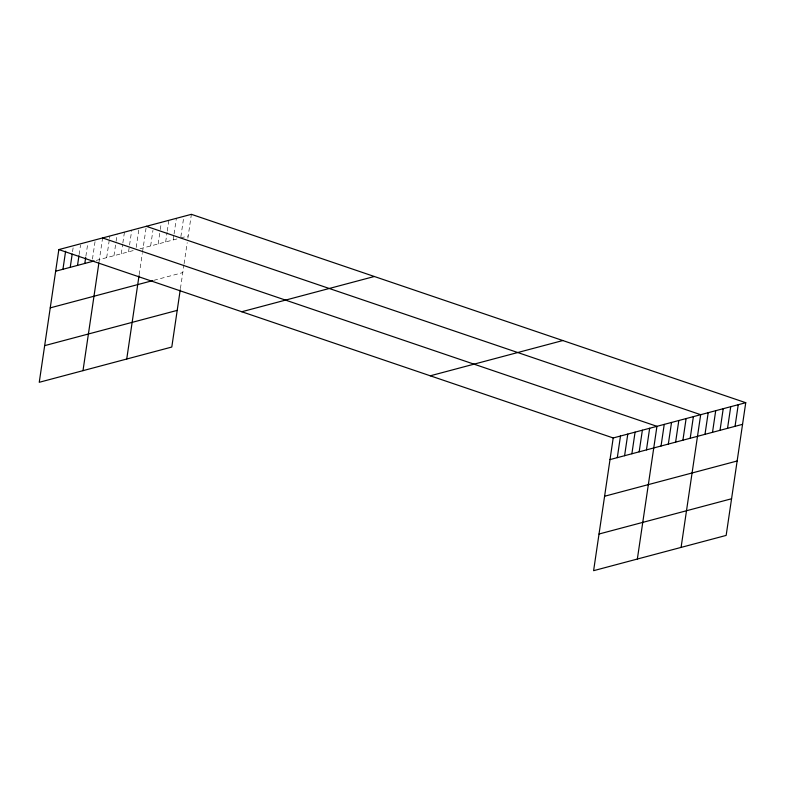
<?xml version="1.0" encoding="UTF-8"?>
<svg xmlns="http://www.w3.org/2000/svg" width="785" height="785" viewBox="0 0 785 785"><rect width="100%" height="100%" fill="white"/><g stroke="black" fill="none" stroke-linecap="round" stroke-linejoin="round"><path stroke-width="0.59" stroke-dasharray="3.92 2.94" d="M72.544 251.71L73.25 246.902M79.118 254.575L80.541 244.969M85.879 256.244L87.832 243.026M92.453 259.109L95.122 241.083M99.067 261.798L102.59 237.943M106.681 257.637L109.341 239.611M109.517 238.414L109.88 236.01M113.972 255.694L115.925 242.477M116.101 241.28L117.171 234.067M121.263 253.761L122.686 244.145M122.862 242.948L124.452 232.134M128.554 251.818L131.743 230.191M136.197 247.481L139.033 228.249M139.2 274.603L142.311 253.496M142.477 252.387L146.324 226.315M150.642 245.94L152.947 230.329M158.158 243.949L160.111 230.731M160.287 229.524L161.347 222.322M165.664 241.947L167.087 232.34M167.264 231.133L168.863 220.32M173.181 239.955L173.887 235.147M174.064 233.94L176.37 218.328M180.864 236.756L183.876 216.326M180.422 288.635L183.935 264.839M184.092 263.731L187.213 242.624M187.87 238.179L191.393 214.325M96.27 260.404L134.804 250.16M140.005 248.776L178.538 238.522M180.687 237.953L188.194 235.951M153.811 280.323L182.787 272.611"/><path stroke-width="1.18" d="M745.75 402.705L613.203 437.961L593.607 570.675L726.154 535.419L745.75 402.705L191.393 214.325L58.846 249.581L39.25 382.295L171.797 347.039L180.246 289.783M62.947 269.265L65.606 251.249M70.238 267.332L72.181 254.114M77.519 265.389L78.942 255.782M84.809 263.456L85.702 257.441M82.994 370.657L98.9 262.906M126.728 359.03L139.033 275.712M617.304 457.645L620.493 436.018M624.595 455.712L627.784 434.085M631.886 453.769L635.075 432.142M639.176 451.826L642.365 430.2M646.457 449.893L649.656 428.267M637.351 559.038L656.947 426.324L102.59 237.943M661.039 446.017L664.238 424.391M668.329 444.075L671.528 422.448M675.62 442.132L678.819 420.505M682.911 440.199L686.11 418.572M690.201 438.256L693.39 416.629M681.086 547.4L700.681 414.696L146.324 226.315M704.999 434.321L708.198 412.694M712.515 432.329L715.704 410.692M720.022 430.327L723.22 408.7M727.538 428.325L730.727 406.699M735.045 426.334L738.243 404.707M55.656 271.208L94.19 260.963M50.24 307.867L152.741 280.608M44.666 345.635L177.204 310.379M241.79 311.743L374.327 276.497M430.268 375.799L562.816 340.543M610.014 459.588L742.561 424.332M604.597 496.248L737.144 460.991M599.024 534.016L731.561 498.76M58.846 249.581L613.203 437.961"/></g></svg>
